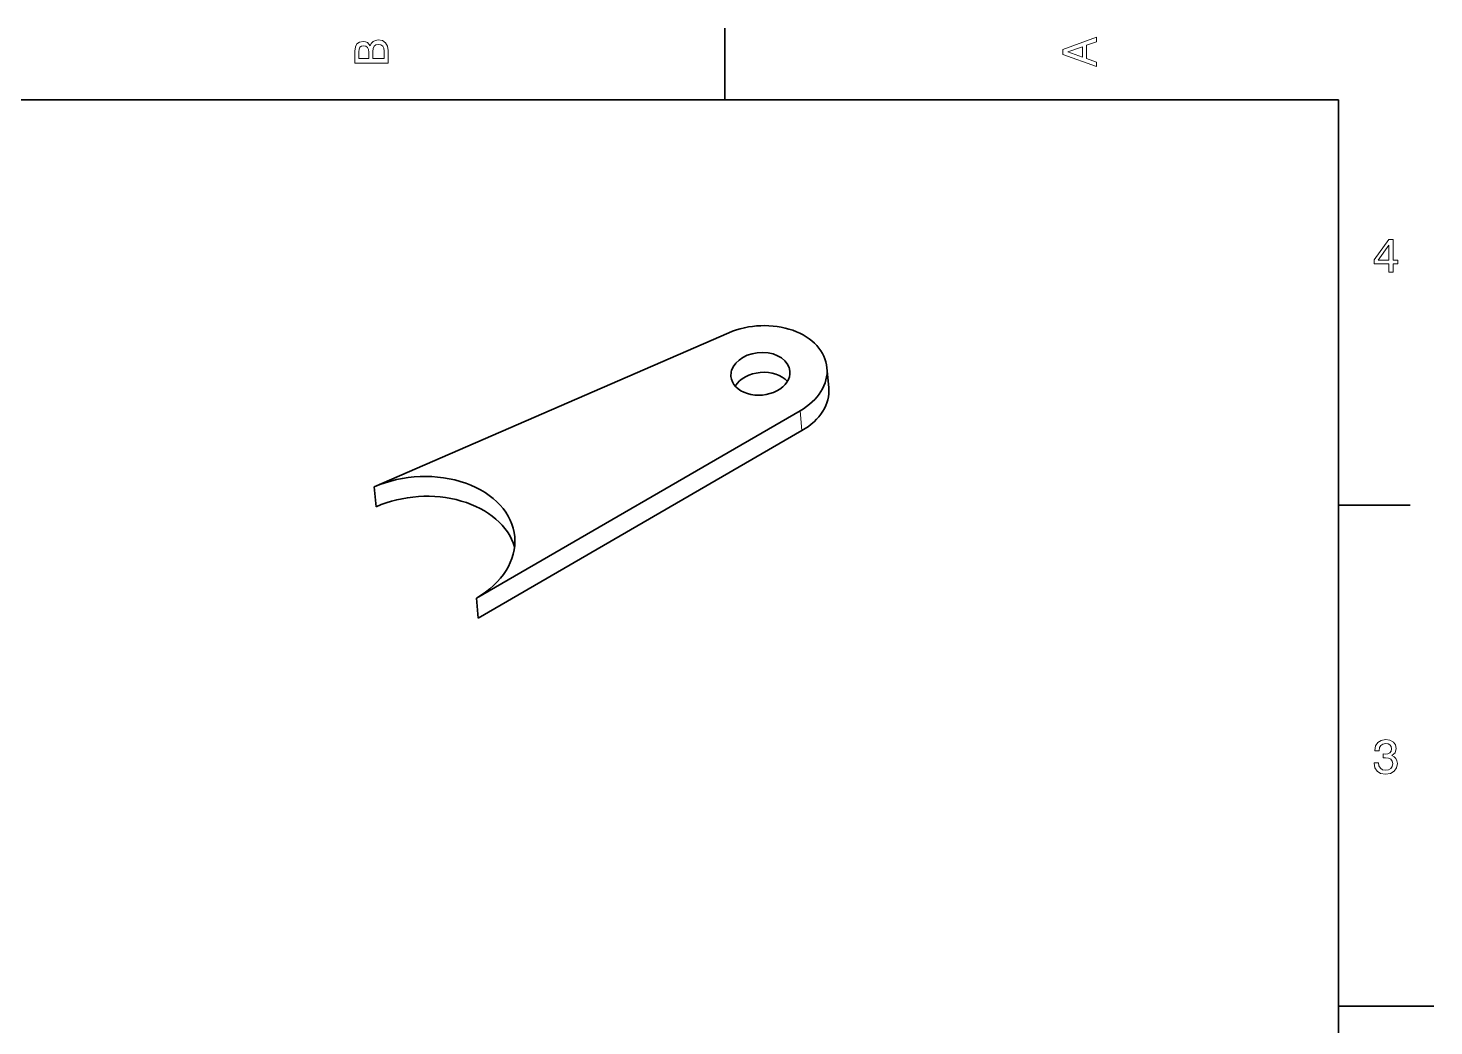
# Model space of a CAD drawing. Extents: x 0 to 297, y 0 to 210.
# Drawn here: x 149.7 to 297, y 103 to 207.5 of the extents above; entities that cross this region are included whole.
import ezdxf

# ---------------------------------------------------------------- set-up
doc = ezdxf.new("R2010")
doc.units = 0

msp = doc.modelspace()

# ---------------------------------------------------------------- linework, layer by layer
at = {"color": 7, "lineweight": 35, "ltscale": 0.1875}
for p, q in [((222.699997, 200), (222.699997, 207.5)), ((287, 157.5), (294.5, 157.5))]:
    msp.add_line(p, q, dxfattribs=at)
at = {"color": 7, "lineweight": 35}
for p, q in [((287, 200), (10, 200)), ((287, 10), (287, 200)), ((185.969421, 159.430756), (223.108444, 175.56662)), ((230.597198, 167.399811), (196.667633, 147.763885)), ((230.783875, 165.324631), (196.854309, 145.688705))]:
    msp.add_line(p, q, dxfattribs=at)
at = {"color": 7, "lineweight": 35, "ltscale": 0.052089}
for p, q in [((233.408005, 171.900833), (233.594681, 169.825653)), ((185.969421, 159.430756), (186.156097, 157.355576)), ((196.667633, 147.763885), (196.854309, 145.688705))]:
    msp.add_line(p, q, dxfattribs=at)
at = {"color": 7, "lineweight": 13, "ltscale": 0.052089}
msp.add_line((230.597198, 167.399811), (230.783875, 165.324631), dxfattribs=at)
at = {"color": 7, "lineweight": 35, "ltscale": 0.25}
msp.add_line((287, 105), (297, 105), dxfattribs=at)
at = {"color": 7, "lineweight": 13}
for points in [[(185.542007, 205.630417), (185.249496, 205.983429), (185.052811, 206.074219), (184.81073, 206.104477), (184.432495, 206.03891), (184.160156, 205.842224), (183.993729, 205.524506), (183.933212, 205.080704), (183.933212, 203.835022), (187.433212, 203.835022), (187.433212, 205.151306), (187.36261, 205.620331), (187.155838, 205.968307), (186.828018, 206.185165), (186.384216, 206.260818), (186.08667, 206.215424), (185.839554, 206.094391), (185.65799, 205.897705)], [(261.633209, 203.466858), (261.633209, 203.930847), (260.604401, 204.298996), (260.604401, 205.695969), (261.633209, 206.064133), (261.633209, 206.538193), (258.128174, 205.257217), (258.128174, 204.742798)], [(185.385666, 204.984879), (185.385666, 204.298996), (184.351807, 204.298996), (184.351807, 205.025223), (184.382065, 205.297562), (184.472839, 205.489197), (184.629181, 205.605194), (184.86116, 205.645538), (185.093155, 205.600143), (185.254532, 205.479111), (185.355408, 205.272339)], [(187.014618, 205.095825), (187.014618, 204.298996), (185.809296, 204.298996), (185.809296, 205.050446), (185.844589, 205.368164), (185.9505, 205.595108), (186.132065, 205.731277), (186.394302, 205.776657), (186.671692, 205.731277), (186.863327, 205.605194), (186.979324, 205.393372)], [(260.17572, 204.460388), (258.632477, 205), (260.17572, 205.539627)], [(292.277374, 181.916794), (292.731262, 181.916794), (292.731262, 182.784225), (293.23056, 182.784225), (293.23056, 183.187683), (292.731262, 183.187683), (292.731262, 185.341141), (292.272339, 185.341141), (290.739197, 183.228027), (290.739197, 182.784225), (292.277374, 182.784225)], [(291.162842, 183.187683), (292.277374, 184.756134), (292.277374, 183.187683)], [(290.729126, 130.51622), (290.729126, 130.480911), (290.809814, 129.996765), (291.046844, 129.633652), (291.420044, 129.401657), (291.914276, 129.315933), (292.438782, 129.401657), (292.832153, 129.623566), (293.08429, 129.976593), (293.175079, 130.430481), (293.134735, 130.728027), (293.023773, 130.970108), (292.842224, 131.156708), (292.600159, 131.292877), (292.927948, 131.565216), (293.043945, 131.998932), (292.968292, 132.392303), (292.751434, 132.68985), (292.398407, 132.87645), (291.914276, 132.942017), (291.460388, 132.861313), (291.112396, 132.63942), (290.885468, 132.286392), (290.809814, 131.817368), (290.809814, 131.782074), (291.258636, 131.782074), (291.299011, 132.104828), (291.430115, 132.336823), (291.641937, 132.478027), (291.939484, 132.528473), (292.201721, 132.488113), (292.393372, 132.382217), (292.509369, 132.210739), (292.554749, 131.97876), (292.509369, 131.731628), (292.388336, 131.565216), (292.176514, 131.46434), (291.889069, 131.434082), (291.692383, 131.439133), (291.692383, 131.04071), (291.939484, 131.050797), (292.257202, 131.005417), (292.494232, 130.884369), (292.635468, 130.687683), (292.685883, 130.430481), (292.630402, 130.13797), (292.484161, 129.921112), (292.252167, 129.784943), (291.944519, 129.739563), (291.626801, 129.789993), (291.394806, 129.941284), (291.248566, 130.183365), (291.193085, 130.51622)]]:
    msp.add_lwpolyline(points, close=True, dxfattribs=at)
at = {"color": 7, "lineweight": 35}
for centre, major_axis, start_param, end_param in [((226.436172, 171.273499), (-6.971848, -0.627167), 3.1416264926, 5.1442135832), ((226.436172, 171.273499), (-3.08754, -0.27774), 3.1416165874, 6.0003814832), ((226.436172, 171.273499), (-3.08754, -0.27774), 6.0003814832, 6.283209241), ((226.436172, 171.273499), (-3.08754, -0.27774), 0.0000239338, 3.1416165874), ((226.622849, 169.198318), (-3.08754, -0.27774), 3.6276660757, 5.7970656724), ((226.436172, 171.273499), (-6.971848, -0.627167), 2.1441604029, 3.1416264926), ((226.622849, 169.198318), (-6.971848, -0.627167), 2.1441604029, 3.1416264926), ((190.723312, 153.297729), (-9.959778, -0.89595), 3.1416264926, 5.1442135832), ((190.909988, 151.222549), (-9.959778, -0.89595), 3.286843373, 5.1442135832), ((190.723312, 153.297729), (-9.959778, -0.89595), 2.1441604029, 3.1416264926)]:
    msp.add_ellipse(centre, major_axis=major_axis, ratio=0.719474, start_param=start_param, end_param=end_param, dxfattribs=at)

doc.saveas('drawing.dxf')
